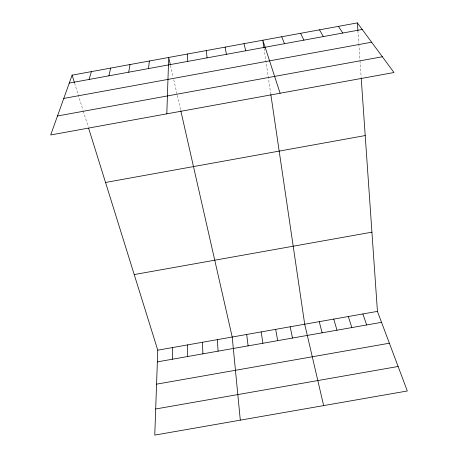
<?xml version="1.0" encoding="UTF-8"?>
<svg xmlns="http://www.w3.org/2000/svg" width="458" height="458" viewBox="0 0 458 458"><rect width="100%" height="100%" fill="white"/><g stroke="black" fill="none" stroke-linecap="round" stroke-linejoin="round"><path stroke-width="0.34" stroke-dasharray="2.29 1.72" d="M74.591 83.127L83.127 110.538M83.333 111.191L88.245 126.958M170.531 65.568L173.147 77.093M173.771 79.829L180.813 110.825M264.043 48.456L270.724 93.758M357.91 30.577L358.786 43.178M358.837 43.882L359.959 60.067M360.005 60.754L361.162 77.31"/><path stroke-width="0.69" d="M172.529 359.198L172.632 347.548M166.815 113.842L168.687 57.462L170.376 64.893M88.657 128.292L157.764 350.17L154.77 435.1L407.311 390.983L377.438 311.377L361.207 78.009M148.569 68.563L149.337 61.006M128.721 72.192L130.003 64.549M108.884 75.822L110.687 68.087M89.07 79.452L91.388 71.62M72.106 75.152L50.689 134.967L393.989 72.519L357.377 22.9L72.106 75.152L74.385 82.463M69.273 83.075L362.221 29.467M63.771 98.436L371.615 42.205M57.49 115.983L382.361 56.758M105.535 182.467L365.209 135.568M134.217 274.571L371.925 232.166M157.764 350.17L377.438 311.377M157.352 361.872L381.548 322.34M156.567 384.159L389.386 343.219M155.691 408.977L398.116 366.486M338.433 26.369L342.767 33.022M319.507 29.839L323.325 36.583M300.603 33.297L303.906 40.138M281.704 36.76L284.504 43.687M362.868 313.953L366.681 324.962M280.113 93.237L262.829 40.218L263.945 47.769M348.315 316.524L351.824 327.579M333.767 319.089L336.979 330.201M319.232 321.659L322.14 332.811M243.971 43.67L245.746 50.781M323.651 405.599L304.702 324.224L270.827 94.445M180.813 110.825L232.212 337.025L240.307 420.158M290.183 326.789L292.496 338.044M275.676 329.348L277.685 340.655M225.124 47.122L226.395 54.319M261.18 331.907L262.892 343.26M246.69 334.466L248.104 345.87M206.295 50.575L207.062 57.857M217.298 339.659L218.111 351.16M357.377 22.9L357.91 30.577M202.402 342.286L202.905 353.839M187.482 54.021L187.74 61.395M187.511 344.92L187.711 356.519"/></g></svg>
